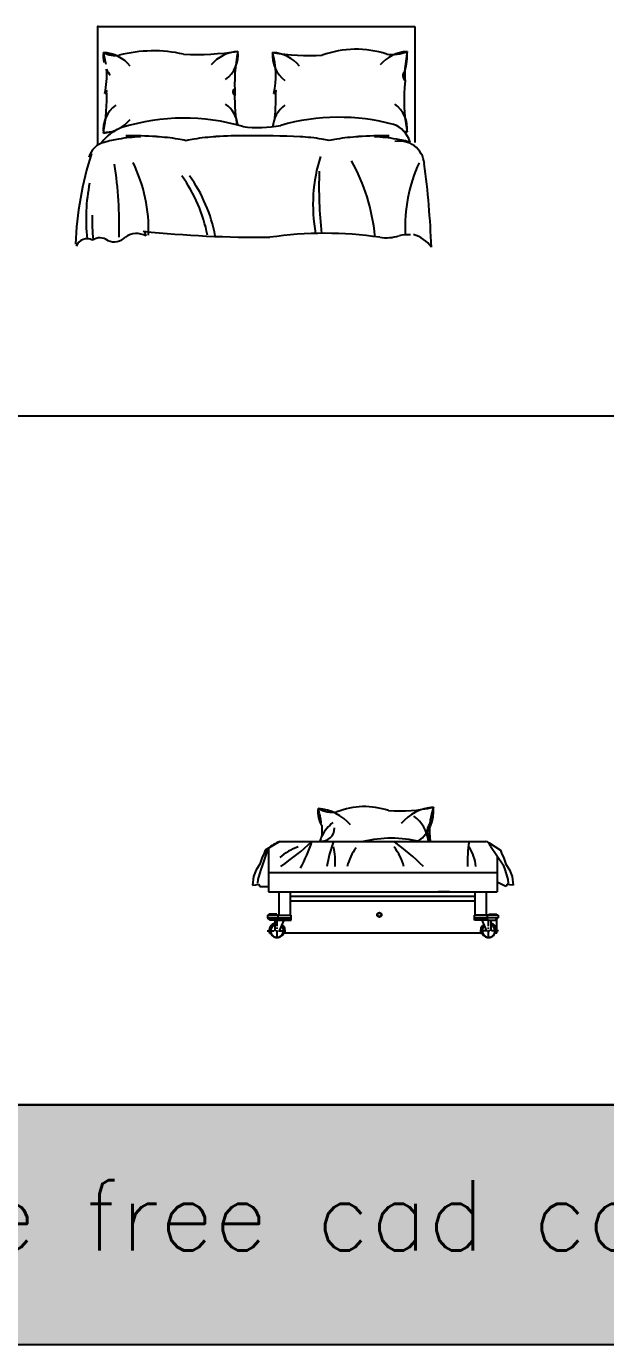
# Model space of a CAD drawing. Header units: millimetres. Extents: x 6388 to 59789, y -18725 to 8137.
# Drawn here: x 48358 to 50890, y -18725 to -12962 of the extents above; entities that cross this region are included whole.
import ezdxf

# ---------------------------------------------------------------- set-up
doc = ezdxf.new("R2010")
doc.units = ezdxf.units.MM
doc.linetypes.add('CENTER', pattern=[50.8, 31.75, -6.35, 6.35, -6.35])
doc.layers.add('www.cad-blocks.net', color=7, linetype='Continuous')
doc.styles.get("Standard").update_dxf_attribs({"font": 'arial.ttf'})

# ---------------------------------------------------------------- blocks, each defined once
blk = doc.blocks.new('A$C7B2B094A')
for p, q in [((98.4, 445.6), (98.4, 964.6)), ((98.4, 964.6), (1484.6, 964.6)), ((1484.6, 964.6), (1484.6, 457.2))]:
    blk.add_line(p, q)
for centre, radius, start, end in [((256.7, 836.8), 134.9, 174.11002, 192.94892), ((-221.9, 749.3), 359.1, 7.6727, 16.39543), ((110.6, 680.9), 170.1, 40.4189, 85.9871), ((175, 945.7), 108.5, 241.09082, 278.40418), ((341.6, 258), 599.5, 77.30979, 104.56064), ((527.7, 2082.5), 1240.8, 267.48547, 278.47626), ((722.5, 685.6), 170.1, 94.0129, 139.5811), ((576.4, 841.4), 134.9, 306.5711, 5.88998), ((1407.6, 711.8), 711.6, 168.3737, 183.96226), ((996.5, 836.8), 134.9, 174.11002, 233.4289), ((850.3, 680.9), 170.1, 40.4189, 85.9871), ((1029.3, 1873.8), 1036.7, 260.72514, 272.75043), ((517.8, 749.3), 359.1, 347.35976, 16.39543), ((1227, 431.6), 432.8, 71.88862, 109.98181), ((1462.2, 685.6), 170.1, 94.0129, 139.5811), ((1384.9, 999.8), 158.7, 261.50281, 294.33741), ((1236.9, 837.7), 214.2, 341.30581, 4.69516), ((2572.1, 673.8), 1136.4, 170.81082, 175.19015), ((-221.9, 749.3), 359.1, 347.35976, 4.44285), ((256.7, 836.8), 134.9, 206.26285, 219.05958), ((1462.7, 748.3), 31, 137.82866, 225.5264), ((3079.5, 800.8), 1640.2, 181.11236, 182.60946), ((2226.2, 647.1), 789.2, 174.25035, 190.53195), ((-747.1, 658.3), 884.2, 349.57301, 1.81884), ((126, 682), 11.5, 282.11437, 22.10808), ((704.3, 677.1), 15.9, 119.73192, 245.35849), ((1580.2, 662.9), 884.2, 178.18116, 188.22996), ((865.7, 682), 11.5, 282.11437, 22.10808), ((-7.4, 658.3), 884.2, 353.85656, 1.81884), ((256.7, 512.1), 134.9, 126.5711, 185.88998), ((576.4, 516.7), 134.9, 7.63594, 53.4289), ((996.5, 512.1), 134.9, 126.5711, 175.68187), ((1316.1, 516.7), 134.9, 354.11002, 53.4289), ((264.2, 348.9), 183.7, 108.27447, 145.49585), ((110.6, 667.9), 170.1, 274.0129, 319.5811), ((475.4, -347.2), 911.1, 73.68556, 107.15537), ((801.4, 1015.9), 493.7, 261.83479, 281.23466), ((1152.5, -366.5), 933.6, 75.19023, 105.84428), ((1348.5, 424.3), 119.6, 18.38603, 69.14266), ((289.6, -524.9), 1036.7, 96.48135, 99.27486), ((255.5, 46.3), 430.7, 98.92435, 107.46749), ((352.6, -572.5), 1057.1, 93.72153, 98.92435), ((220.1, -1578.6), 2065.4, 86.27847, 90), ((284.1, 954.4), 472, 262.21022, 269.99653), ((285.5, -572.5), 1057.1, 81.07565, 86.27847), ((382.7, 46.3), 430.7, 76.35828, 81.07565), ((585.9, 46.3), 430.7, 98.92435, 103.64172), ((683, -572.5), 1057.1, 93.72153, 98.92435), ((748.5, -1578.6), 2065.4, 90, 93.72153), ((748.5, -5772.6), 6259.3, 87.86249, 90.00019), ((913.4, -572.5), 1057.1, 81.07565, 86.27847), ((1010.5, 46.3), 430.7, 76.67553, 81.07565), ((1209.1, 46.3), 430.7, 98.92435, 103.32447), ((1306.2, -572.5), 1057.1, 93.72153, 98.92435), ((1371.7, -1578.6), 2065.4, 90, 93.72153), ((1307.7, 954.4), 472, 270.00347, 277.78978), ((1239.1, -572.5), 1057.1, 81.07565, 86.27847), ((1418.5, 355.5), 107.4, 5.1676, 101.73706), ((1336.3, 46.3), 430.7, 72.53251, 81.07565), ((1267.4, -724.4), 1240.8, 81.52374, 82.14148), ((1462.2, 672.5), 170.1, 261.65834, 265.9871), ((1502.4, -50.6), 1503.7, 162.22529, 177.5948), ((147.2, 367.3), 92.3, 103.18059, 164.0869), ((-1532.9, 95), 1724.6, 358.29504, 8.89514), ((-351.6, 74.8), 671.6, 358.03125, 25.99708), ((1730, 186.3), 691.4, 162.33018, 190.56004), ((469.5, -32.2), 843.9, 5.58655, 29.03684), ((2115.3, 86), 674.4, 155.23191, 182.61262), ((-2284.1, -140.3), 3842.9, 2.09178, 7.5583), ((-72.4, -74.6), 661.9, 10.95863, 35.69409), ((-38.9, -74.6), 661.9, 10.71496, 35.69409), ((2836.6, 263.1), 1771.9, 177.8039, 186.58742), ((818.8, 123.4), 772.4, 168.37535, 186.48022), ((845.1, 123.4), 772.4, 178.77888, 186.7718), ((267.8, -27.5), 86.3, 61.51787, 124.36635), ((812.5, 5038.6), 4996.2, 264.07816, 270.43288), ((281, 46), 28.1, 4.77604, 55.29007), ((1090.3, -1593.8), 1653.9, 81.6525, 98.3475), ((50.9, -14.4), 50.7, 61.89338, 158.95605), ((107.3, -18.6), 58.8, 53.47543, 123.61543), ((169.6, 92.6), 69.6, 246.88092, 315.41118), ((1357.7, 233.1), 192.5, 261.84758, 287.22262), ((1460.1, -166.7), 220.7, 88.68059, 101.85844), ((1436.1, -90.3), 150.4, 36.92682, 73.67486)]:
    blk.add_arc(centre, radius, start, end)
at = {"linetype": 'ByBlock'}
blk.add_point((98.4, 964.6), dxfattribs=at)
at = {"linetype": 'Continuous', "flags": 9}
for tag in ['YSIZE', 'XSIZE']:
    blk.add_attdef(tag, (3.6, 3.8), '', height=0.5, dxfattribs=at)
blk = doc.blocks.new('A$C2BFB303D')
for p, q in [((119.5, 420), (55.1, 382.5)), ((119.5, 420), (373.8, 420)), ((373.8, 420), (1019.5, 420)), ((1033.7, 414.1), (1084, 382.5)), ((40.7, 347.1), (31.5, 320.9)), ((50.5, 370), (40.7, 347.1)), ((66.4, 389), (43.6, 318.8)), ((55.1, 382.5), (50.5, 370)), ((69.5, 391.7), (69.5, 285)), ((1039.5, 400), (1095.5, 318.8)), ((1069.5, 356.5), (1069.5, 285)), ((1084, 382.5), (1088.5, 370)), ((1088.5, 370), (1098.4, 347.1)), ((1098.4, 347.1), (1107.6, 320.9)), ((16.4, 296.6), (3.9, 267.1)), ((31.5, 320.9), (16.4, 296.6)), ((34.4, 293.3), (23.4, 254.9)), ((43.6, 318.8), (34.4, 293.3)), ((1095.5, 318.8), (1104.7, 293.3)), ((1104.7, 293.3), (1115.6, 254.9)), ((1107.6, 320.9), (1122.7, 296.6)), ((1122.7, 296.6), (1135.2, 267.1)), ((3.9, 267.1), (0, 229.7)), ((13.8, 230.4), (26.3, 233.7)), ((23.4, 254.9), (21.6, 238.5)), ((26.3, 233.7), (32.2, 224.5)), ((69.5, 285), (1069.5, 285)), ((69.5, 285), (69.5, 224.5)), ((1069.5, 285), (1069.5, 242.5)), ((1106.9, 224.5), (1069.5, 242.5)), ((1069.5, 242.5), (1069.5, 200)), ((1112.8, 233.7), (1106.9, 224.5)), ((1125.3, 230.4), (1112.8, 233.7)), ((1115.6, 254.9), (1117.5, 238.5)), ((1135.2, 267.1), (1139.1, 229.7)), ((0, 229.7), (13.8, 230.4)), ((32.2, 224.5), (69.5, 224.5)), ((69.5, 224.5), (69.5, 200)), ((69.5, 200), (1069.5, 200)), ((115.9, 98.7), (115.9, 200)), ((165.9, 98.7), (165.9, 200)), ((973.1, 180), (165.9, 180)), ((860.8, 200), (810.8, 200)), ((973.1, 98.7), (973.1, 200)), ((1023.1, 98.7), (1023.1, 200)), ((1139.1, 229.7), (1125.3, 230.4)), ((973.1, 160), (165.9, 160)), ((65.4, 98.7), (168.3, 98.7)), ((65.4, 98.7), (65.4, 86.8)), ((65.4, 86.8), (168.3, 86.8)), ((76.5, 76.9), (65.4, 86.8)), ((106, 103.5), (70.6, 103.5)), ((70.6, 98.7), (70.6, 103.5)), ((107.3, 76.9), (76.5, 76.9)), ((97.9, 76.9), (97.9, 30)), ((106, 98.7), (106, 103.5)), ((107.3, 76.9), (168.3, 76.9)), ((112.6, 76.9), (112.6, 98.7)), ((168.3, 82.3), (112.6, 82.3)), ((136.6, 76.9), (115.9, 30)), ((168.3, 76.9), (168.3, 98.7)), ((1073.7, 98.7), (970.8, 98.7)), ((970.8, 76.9), (970.8, 98.7)), ((1073.7, 86.8), (970.8, 86.8)), ((970.8, 82.3), (1026.5, 82.3)), ((1031.8, 76.9), (970.8, 76.9)), ((1002.5, 76.9), (1023.1, 30)), ((1026.5, 76.9), (1026.5, 98.7)), ((1031.8, 76.9), (1062.6, 76.9)), ((1033.1, 98.7), (1033.1, 103.5)), ((1033.1, 103.5), (1068.5, 103.5)), ((1041.2, 76.9), (1041.2, 30)), ((1062.6, 76.9), (1073.7, 86.8)), ((1067.2, 20), (1067.2, 81)), ((1068.5, 103.5), (1068.5, 98.7)), ((1073.7, 98.7), (1073.7, 86.8)), ((73.8, 20), (79, 20)), ((1005.6, 20), (135.6, 20)), ((140.8, 20), (135.6, 20)), ((998.2, 20), (1003.5, 20)), ((1067.2, 20), (1057.9, 20)), ((1065.3, 20), (1060.1, 20))]:
    blk.add_line(p, q)
at = {"linetype": 'CENTER'}
for p, q in [((107.3, 0), (107.3, 80)), ((1031.8, 0), (1031.8, 80)), ((63.2, 30), (151.4, 30)), ((63.2, 30), (151.4, 30)), ((1075.9, 30), (987.7, 30)), ((1075.9, 30), (987.7, 30))]:
    blk.add_line(p, q, dxfattribs=at)
for radius in [10, 7.5]:
    blk.add_circle((554.3, 100), radius)
for centre, radius, start, end in [((406.8, 548.8), 120.9, 172.50634, 210.5489), ((272.7, 360.9), 204.1, 40.4189, 85.9871), ((-126.4, 442.9), 430.9, 7.6727, 16.39543), ((349.9, 678.5), 130.2, 241.09082, 278.40418), ((488.9, 249.7), 323.2, 71.0183, 111.79741), ((639.2, 1267.3), 713.4, 266.37157, 282.25617), ((804.9, 366.4), 204.1, 94.0129, 139.5811), ((608.7, 400.7), 161.9, 7.63594, 53.4289), ((629.6, 553.5), 161.9, 306.5711, 5.88998), ((1088.4, 466.5), 315.2, 160.81331, 188.47847), ((301.5, 478.1), 56.6, 263.04949, 1.6925), ((448, 372.9), 161.9, 126.5711, 153.02445), ((-74.9, 470.2), 379.3, 356.3934, 3.01985), ((819.4, 465), 56.1, 145.92693, 216.73345), ((178.5, 257.7), 172.7, 109.95954, 130.47598), ((-780.7, 1576.3), 1555.5, 305.57813, 311.97896), ((-628, 730.3), 940.4, 333.00346, 340.72928), ((448, 372.9), 161.9, 153.02445, 163.08122), ((820.3, 236.8), 500.9, 158.54424, 171.40326), ((606.8, -81.8), 516.8, 76.14772, 103.85228), ((-153.4, -624.2), 1298.7, 46.10684, 53.51947), ((1627.8, 320.5), 688.7, 171.6908, 180.77396), ((1019.5, 400), 20, 0, 90), ((283.9, 151.8), 258.9, 108.95326, 129.64477), ((35.4, 326.9), 326.3, 357.23716, 12.34666), ((632.8, 257.9), 225.4, 143.07225, 166.19294), ((442.6, 256), 225.4, 14.29812, 38.61489), ((806.5, 301.4), 169.2, 3.49176, 34.28536), ((107.3, 30), 35, 105.60907, 196.60155), ((107.3, 30), 30, 108.29548, 50.91258), ((107.3, 30), 35, 343.39845, 53.13636), ((1031.8, 30), 35, 126.86364, 196.60155), ((1031.8, 30), 30, 129.08742, 71.70452), ((1031.8, 30), 35, 343.39845, 74.39093), ((107.3, 30), 28, 109.65406, 49.79201), ((1031.8, 30), 28, 130.20799, 70.34594)]:
    blk.add_arc(centre, radius, start, end)
blk = doc.blocks.new('FORMAT')
at = {"true_color": 0x546d8e}
h = blk.add_hatch(color=155, dxfattribs=at)
h.set_gradient(color1=(68, 68, 68), color2=(84, 109, 142), tint=1)
h.paths.add_polyline_path([(59789.4, -18724.9), (59789.4, -17676.9), (10116.5, -17676.9), (10116.5, -18724.9)])
h.paths.add_polyline_path([(45164.9, -18390.5), (59402.3, -18390.5), (59402.3, -17929.8), (45164.9, -17929.8)], flags=24)
at = {"color": 155, "true_color": 0x546d8e}
for p, q in [((10116.5, -14664.9), (59789.4, -14664.9)), ((59789.4, -17676.9), (10116.5, -17676.9)), ((10116.5, -17676.9), (59789.4, -17676.9)), ((10116.5, -18724.9), (59789.4, -18724.9))]:
    blk.add_line(p, q, dxfattribs=at)
blk.add_line((10116.5, -17676.9), (59789.4, -17676.9))
at = {"color": 155, "true_color": 0x546d8e, "insert": (45241.7, -18006.6), "char_height": 307.125, "attachment_point": 1}
blk.add_mtext_dynamic_manual_height_columns('{\\Fsimplex|c0;\\C7;download more free cad collection at: www.cad-blocks.net}', width=45138.163, gutter_width=12.5, heights=[0], dxfattribs=at)

msp = doc.modelspace()

# ---------------------------------------------------------------- block references
for name, p in [('A$C7B2B094A', (48572.3, -13926.6)), ('A$C2BFB303D', (49346.8, -16945.9))]:
    msp.add_blockref(name, p)
at = {"layer": 'www.cad-blocks.net'}
msp.add_blockref('FORMAT', (0, 0), dxfattribs=at)

doc.saveas('drawing.dxf')
